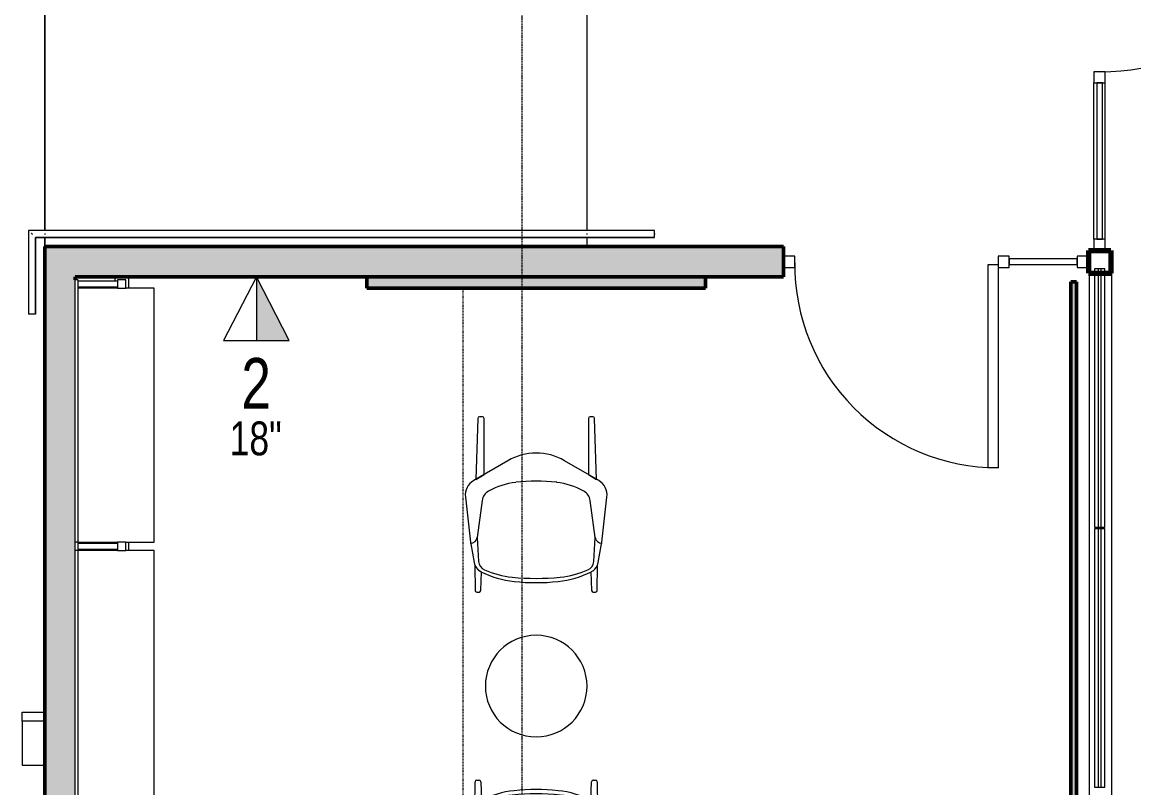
# Model space of a CAD drawing. Header units: inches. Extents: x -1205 to 1409, y -1117 to 895.
# Drawn here: x 526.6 to 723.5, y 325.3 to 461 of the extents above; entities that cross this region are included whole.
import ezdxf

# ---------------------------------------------------------------- set-up
doc = ezdxf.new("R2010")
doc.units = ezdxf.units.IN
doc.header["$MEASUREMENT"] = 0
for name, pattern in [('Grid Line 1_4_', [0.4375, 0.25, -0.0625, 0.0625, -0.0625]), ('Overhead 1_16_', [0.101562, 0.0625, -0.039062]), ('Overhead 1_16__2_', [0.101562, 0.0625, -0.039062])]:
    doc.linetypes.add(name, pattern=pattern)
for name, color, linetype, lineweight in [('A-ANNO-NOTE', 131, 'Continuous', 9), ('A-DOOR', 31, 'Continuous', 13), ('A-FLOR', 192, 'Continuous', 13), ('A-FLOR-HRAL', 11, 'Continuous', 13), ('A-FLOR-LEVL', 51, 'Continuous', 9), ('A-FLOR-OVHD', 1, 'Overhead 1_16__2_', 9), ('A-GENM', 13, 'Continuous', 9), ('A-GLAZ-CURT', 52, 'Continuous', 9), ('A-GLAZ-CWMG', 51, 'Continuous', 9), ('A-WALL-PATT', 111, 'Continuous', 13), ('I-FURN', 30, 'Continuous', 9), ('I-WALL', 2, 'Continuous', 13), ('S-COLS-SYMB', 171, 'Continuous', 20), ('S-GRID', 1, 'Continuous', 9)]:
    doc.layers.add(name, color=color, linetype=linetype, lineweight=lineweight)
doc.styles.add('Arial_1', font='arial.ttf', dxfattribs={"width": 0.75, "height": 9})
doc.styles.add('Arial_2', font='arial.ttf', dxfattribs={"width": 0.75, "height": 6})

# ---------------------------------------------------------------- blocks, each defined once
blk = doc.blocks.new('362-DRS _30_-36__ _9144-10973_ - 362RS-5643556-8TH FLOOR TELECOM PLAN')
at = {"layer": 'A-GENM', "color": 53}
for p, q in [((46.05, 0.94), (0.25, 0.94)), ((0.25, 0.94), (0.25, -0.94)), ((46.05, 0.25), (0.25, 0.25)), ((46.05, -0.94), (46.05, 0.94)), ((92.1, 0.94), (46.3, 0.94)), ((46.3, 0.94), (46.3, -0.94)), ((92.1, 0.25), (46.3, 0.25)), ((92.1, -0.94), (92.1, 0.94)), ((0.25, -0.25), (46.05, -0.25)), ((0.25, -0.94), (46.05, -0.94)), ((46.3, -0.25), (92.1, -0.25)), ((46.3, -0.94), (92.1, -0.94))]:
    blk.add_line(p, q, dxfattribs=at)
blk = doc.blocks.new('Folding_Partition - 8th showroom-5643261-8TH FLOOR TELECOM PLAN')
at = {"layer": 'A-DOOR', "color": 253}
for p, q in [((413.69, -36), (0, -36)), ((413.69, -40), (413.69, -36)), ((0, -40), (413.69, -40))]:
    blk.add_line(p, q, dxfattribs=at)
blk = doc.blocks.new('Curtain Wall-Store Front-Sgl w swing _ Bar - Elev_ Lobby-3258660-8TH FLOOR TELECOM PLAN')
at = {"layer": 'A-DOOR', "color": 133, "lineweight": 20}
for p, q in [((-18, 36.5), (-16.25, 36.5)), ((-18, 1), (-18, 36.5)), ((-16.25, 36.5), (-16.25, 0.5)), ((-16.25, 0.5), (-18, 0.5))]:
    blk.add_line(p, q, dxfattribs=at)
at = {"layer": 'A-DOOR', "color": 53, "lineweight": 9}
blk.add_arc((-18, 0.5), 36, 359.5, 90, dxfattribs=at)
blk = doc.blocks.new('System Panel - Glazed Centered-5496780-8TH FLOOR TELECOM PLAN')
at = {"layer": 'A-GLAZ-CURT', "color": 253, "lineweight": 13}
for p, q in [((13.84, 0.5), (-13.84, 0.5)), ((-13.84, 0.5), (-13.84, -0.5)), ((13.84, -0.5), (13.84, 0.5)), ((-13.84, -0.5), (13.84, -0.5))]:
    blk.add_line(p, q, dxfattribs=at)
blk = doc.blocks.new('Rectangular Mullion - 2_ x 2_ Office Front-5496779-8TH FLOOR TELECOM PLAN')
at = {"layer": 'A-GLAZ-CWMG', "color": 53}
for p, q in [((716.46, 422.5), (716.46, 450.19)), ((718.46, 422.5), (718.46, 450.19))]:
    blk.add_line(p, q, dxfattribs=at)
blk = doc.blocks.new('Rectangular Mullion - 2_ x 2_ Office Front-1467745-8TH FLOOR TELECOM PLAN')
at = {"layer": 'A-GLAZ-CWMG', "color": 133, "lineweight": 20}
for p, q in [((-2, 1), (0, 1)), ((-2, -1), (-2, 1)), ((0, 1), (0, -1)), ((0, -1), (-2, -1))]:
    blk.add_line(p, q, dxfattribs=at)
blk = doc.blocks.new('Rectangular Mullion - 2_ x 2_ Office Front-V112-8TH FLOOR TELECOM PLAN')
at = {"layer": 'A-GLAZ-CWMG', "color": 133, "lineweight": 20}
for p, q in [((-1, 1), (1, 1)), ((-1, -1), (-1, 1)), ((1, 1), (1, -1)), ((1, -1), (-1, -1))]:
    blk.add_line(p, q, dxfattribs=at)
blk = doc.blocks.new('System Panel - Glazed Centered-5640314-8TH FLOOR TELECOM PLAN')
at = {"layer": 'A-GLAZ-CURT', "color": 253, "lineweight": 13}
for p, q in [((6, 0.5), (-6, 0.5)), ((-6, 0.5), (-6, -0.5)), ((6, -0.5), (6, 0.5)), ((-6, -0.5), (6, -0.5))]:
    blk.add_line(p, q, dxfattribs=at)
blk = doc.blocks.new('Rectangular Mullion - 2_ x 2_ Office Front-1557065-8TH FLOOR TELECOM PLAN')
at = {"layer": 'A-GLAZ-CWMG', "color": 133, "lineweight": 20}
for p, q in [((-2, 1), (0, 1)), ((-2, -1), (-2, 1)), ((0, 1), (0, -1)), ((0, -1), (-2, -1))]:
    blk.add_line(p, q, dxfattribs=at)
blk = doc.blocks.new('Rectangular Mullion - 2_ x 2_ Office Front-V113-8TH FLOOR TELECOM PLAN')
at = {"layer": 'A-GLAZ-CWMG', "color": 133, "lineweight": 20}
for p, q in [((0, 1), (-2, 1)), ((-2, 1), (-2, -1)), ((0, -1), (0, 1)), ((-2, -1), (0, -1))]:
    blk.add_line(p, q, dxfattribs=at)
blk = doc.blocks.new('Curtain Wall-Store Front-Sgl w swing _ Bar - Store Front Door-3130016-8TH FLOOR TELECOM PLAN')
at = {"layer": 'A-DOOR', "color": 133, "lineweight": 20}
for p, q in [((-18, 36.5), (-16.25, 36.5)), ((-18, 1), (-18, 36.5)), ((-16.25, 36.5), (-16.25, 0.5)), ((-16.25, 0.5), (-18, 0.5))]:
    blk.add_line(p, q, dxfattribs=at)
at = {"layer": 'A-DOOR', "color": 53, "lineweight": 9}
blk.add_arc((-18, 0.5), 36, 359.5, 90, dxfattribs=at)
blk = doc.blocks.new('Rectangular Mullion - 2_ x 2_ Office Front-V114-8TH FLOOR TELECOM PLAN')
at = {"layer": 'A-GLAZ-CWMG', "color": 133, "lineweight": 20}
for p, q in [((-1, 1), (1, 1)), ((-1, -1), (-1, 1)), ((1, 1), (1, -1)), ((1, -1), (-1, -1))]:
    blk.add_line(p, q, dxfattribs=at)
blk = doc.blocks.new('Top Rail Type - Top Rail_Internal_-5373547-8TH FLOOR TELECOM PLAN')
at = {"layer": 'A-FLOR-HRAL', "color": 53, "lineweight": 9}
for p, q in [((527.77, 424.06), (527.77, 409.19)), ((530.62, 424.06), (527.77, 424.06)), ((626.62, 424.06), (530.62, 424.06)), ((638.65, 424.06), (626.62, 424.06)), ((638.65, 423.53), (638.65, 423.35)), ((529.02, 409.19), (529.02, 422.81)), ((529.02, 422.81), (530.62, 422.81)), ((530.62, 422.81), (626.62, 422.81)), ((626.62, 422.81), (638.65, 422.81)), ((528.49, 409.19), (528.31, 409.19))]:
    blk.add_line(p, q, dxfattribs=at)
blk.add_open_spline([(528.49, 423.35), (528.49, 423.35), (528.47, 423.37), (528.44, 423.4), (528.4, 423.44), (528.36, 423.48), (528.33, 423.51), (528.31, 423.53), (528.31, 423.53)], degree=3, knots=[-0.54695638, -0.54695638, -0.54695638, -0.54695638, -0.54166667, -0.52083333, -0.5, -0.47916667, -0.45833333, -0.45304362, -0.45304362, -0.45304362, -0.45304362], dxfattribs=at)
for points in [[(530.65, 423.53), (530.65, 423.5), (530.65, 423.44), (530.65, 423.38), (530.65, 423.35)], [(626.65, 423.53), (626.65, 423.5), (626.65, 423.44), (626.65, 423.38), (626.65, 423.35)]]:
    blk.add_open_spline(points, degree=3, dxfattribs=at)
blk = doc.blocks.new('Top Rail Type - Top Rail_Internal_-V122-8TH FLOOR TELECOM PLAN')
at = {"layer": 'A-FLOR-HRAL', "color": 53, "lineweight": 9}
for p, q in [((527.77, 424.06), (527.77, 409.19)), ((530.65, 424.06), (527.77, 424.06)), ((626.65, 424.06), (530.65, 424.06)), ((638.65, 424.06), (626.65, 424.06)), ((638.65, 422.81), (638.65, 424.06)), ((529.02, 422.81), (529.02, 409.19)), ((530.65, 422.81), (529.02, 422.81)), ((626.65, 422.81), (530.65, 422.81)), ((638.65, 422.81), (626.65, 422.81)), ((529.02, 409.19), (527.77, 409.19))]:
    blk.add_line(p, q, dxfattribs=at)
blk = doc.blocks.new('HSS-Hollow Structural Section-Column - 4x4 Post-5642148-8TH FLOOR TELECOM PLAN')
at = {"layer": 'S-COLS-SYMB', "color": 43, "lineweight": 70}
for p, q in [((-2, 2), (-2, -2)), ((-2, 2), (2, 2)), ((2, 2), (2, -2)), ((-2, -2), (2, -2))]:
    blk.add_line(p, q, dxfattribs=at)
blk = doc.blocks.new('Bernhardt_Design_Occasional_Quiet_Round - M22 2-5531037-8TH FLOOR TELECOM PLAN')
at = {"layer": 'I-FURN', "color": 53}
for start, end in [(360, 180), (180, 360)]:
    blk.add_arc((0, 0), 9, start, end, dxfattribs=at)
blk = doc.blocks.new('Clothes Shelf _ Rack - Clothes Shelf _ Rack-5513340-8TH FLOOR TELECOM PLAN')
at = {"layer": 'I-FURN', "color": 53}
for p, q in [((22.5, 14), (-22.5, 14)), ((-22.5, 14), (-22.5, 9)), ((22.5, 9), (22.5, 14)), ((-22.5, 9.5), (-24.5, 9.5)), ((-22.5, 9), (-24, 9)), ((-24, 9), (-24, 7.5)), ((-22.5, 7.5), (-22.5, 9)), ((24, 9.5), (22.5, 9.5)), ((24, 9), (22.5, 9)), ((22.5, 9), (22.5, 7.5)), ((24, 7.5), (24, 9)), ((-24.5, 7), (-23.76, 7)), ((-24, 7.5), (-22.5, 7.5)), ((-23.76, 7.5), (-23.76, 0.5)), ((-22.76, 0.5), (-22.76, 7.5)), ((-22.76, 7), (-22.5, 7)), ((-22.5, 7.5), (-22.5, 0.5)), ((22.5, 0.5), (22.5, 7.5)), ((22.5, 7.5), (24, 7.5)), ((22.5, 7), (22.74, 7)), ((22.74, 7.5), (22.74, 0.5)), ((23.74, 0.5), (23.74, 7.5)), ((23.74, 7), (24, 7)), ((-24, 0.5), (24, 0.5)), ((-24, 0.5), (-24, 0)), ((24, 0.5), (24, 0)), ((24, 0), (-24, 0))]:
    blk.add_line(p, q, dxfattribs=at)
blk = doc.blocks.new('Clothes Shelf _ Rack - Clothes Shelf _ Rack-V129-8TH FLOOR TELECOM PLAN')
at = {"layer": 'I-FURN', "color": 53}
for p, q in [((22.5, 14), (-22.5, 14)), ((-22.5, 14), (-22.5, 9)), ((22.5, 9), (22.5, 14)), ((-22.5, 9.5), (-24, 9.5)), ((-22.5, 9), (-24, 9)), ((-24, 9), (-24, 7.5)), ((-22.5, 7.5), (-22.5, 9)), ((24, 9.5), (22.5, 9.5)), ((24, 9), (22.5, 9)), ((22.5, 9), (22.5, 7.5)), ((24, 7.5), (24, 9)), ((-24, 7.5), (-22.5, 7.5)), ((-24, 7), (-23.76, 7)), ((-23.76, 7.5), (-23.76, 0.5)), ((-22.76, 0.5), (-22.76, 7.5)), ((-22.76, 7), (-22.5, 7)), ((-22.5, 7.5), (-22.5, 0.5)), ((22.5, 0.5), (22.5, 7.5)), ((22.5, 7.5), (24, 7.5)), ((22.5, 7), (22.74, 7)), ((22.74, 7.5), (22.74, 0.5)), ((23.74, 0.5), (23.74, 7.5)), ((23.74, 7), (24, 7)), ((-24, 0.5), (24, 0.5)), ((-24, 0.5), (-24, 0)), ((24, 0.5), (24, 0)), ((24, 0), (-24, 0))]:
    blk.add_line(p, q, dxfattribs=at)
blk = doc.blocks.new('HermanMiller_Collection_Eames_MoldedArmChair - Non Upholstered Plastic 4-leg Base-5523942-8TH FLOOR TELECOM PLAN')
at = {"layer": 'I-FURN'}
for p, q in [((3.61, 11.64), (-4.4, 12.54)), ((-18.64, 10.04), (-18.63, 9.54)), ((-7.54, 10.7), (-18.35, 10.34)), ((-7.32, 11.07), (-10.84, 5.04)), ((-8.39, 9.24), (-7.54, 10.7)), ((2.74, 10.44), (-3.79, 9.56)), ((6.99, 10.2), (2.74, 10.44)), ((7.22, 10.98), (3.91, 11.59)), ((12.14, 10.82), (7.67, 10.85)), ((12.44, 10.12), (12.44, 10.52)), ((-18.33, 9.24), (-8.39, 9.24)), ((8.87, 9.68), (12.16, 9.82)), ((-10.84, -5.04), (-7.32, -11.07)), ((-18.63, -9.54), (-18.64, -10.04)), ((-8.39, -9.24), (-18.33, -9.24)), ((-7.54, -10.7), (-8.39, -9.24)), ((-3.79, -9.56), (2.74, -10.44)), ((12.16, -9.82), (8.87, -9.68)), ((-18.35, -10.34), (-7.54, -10.7)), ((-4.4, -12.54), (3.61, -11.64)), ((2.74, -10.44), (6.99, -10.2)), ((3.91, -11.59), (7.22, -10.98)), ((7.67, -10.85), (12.14, -10.82)), ((12.44, -10.52), (12.44, -10.12))]:
    blk.add_line(p, q, dxfattribs=at)
for centre, radius, start, end in [((-4.73, 9.56), 3, 83.585, 149.7605), ((-18.34, 10.04), 0.3, 91.8717, 181.1949), ((2.6, 11.62), 1.18, 276.5512, 0.0933), ((3.13, 7.36), 4.3, 79.5085, 83.585), ((6.89, 8.45), 1.75, 23.7644, 86.6954), ((6.81, 8.77), 2.25, 26.8113, 79.5085), ((6.81, 8.77), 2.25, 26.8113, 67.5757), ((12.14, 10.52), 0.3, 360, 89.6549), ((12.14, 10.12), 0.3, 272.3199, 0), ((-18.33, 9.54), 0.3, 181.1949, 270), ((6.12, 2.02), 13.23, 151.0819, 173.0299), ((-3.49, 7.33), 2.25, 97.6793, 151.0819), ((-6.47, 2.57), 16.35, 5.9242, 23.7644), ((-6.38, 2.1), 17.04, 26.4453, 26.8113), ((-6.38, 2.1), 17.04, 6.0036, 26.8113), ((-2.2, 0), 10, 149.7605, 210.2395), ((-31.23, 0), 41.24, 354.0758, 5.9242), ((22.66, 0), 29.9, 173.0299, 186.9701), ((-26.33, 0), 37.09, 353.9964, 6.0036), ((6.12, -2.02), 13.23, 186.9701, 208.9181), ((-6.38, -2.1), 17.04, 333.1887, 353.9964), ((-6.47, -2.57), 16.35, 336.2356, 354.0758), ((-18.33, -9.54), 0.3, 90, 178.8051), ((-3.49, -7.33), 2.25, 208.9181, 262.3207), ((6.89, -8.45), 1.75, 273.3046, 336.2356), ((6.81, -8.77), 2.25, 280.4915, 333.1887), ((6.81, -8.77), 2.25, 292.4243, 333.1887), ((-6.38, -2.1), 17.04, 333.1887, 333.5547), ((12.14, -10.12), 0.3, 360, 87.6801), ((-18.34, -10.04), 0.3, 178.8051, 268.1283), ((-4.73, -9.56), 3, 210.2395, 276.415), ((2.6, -11.62), 1.18, 359.9067, 83.4488), ((3.13, -7.36), 4.3, 276.415, 280.4915), ((12.14, -10.52), 0.3, 270.3451, 0)]:
    blk.add_arc(centre, radius, start, end, dxfattribs=at)
blk = doc.blocks.new('HermanMiller_Collection_Eames_MoldedArmChair - Non Upholstered Plastic 4-leg Base-5524113-8TH FLOOR TELECOM PLAN')
at = {"layer": 'I-FURN'}
for p, q in [((-4.4, 12.54), (3.61, 11.64)), ((-18.63, 9.54), (-18.64, 10.04)), ((-18.35, 10.34), (-7.54, 10.7)), ((-10.84, 5.04), (-7.32, 11.07)), ((-7.54, 10.7), (-8.39, 9.24)), ((-3.79, 9.56), (2.74, 10.44)), ((2.74, 10.44), (6.99, 10.2)), ((3.91, 11.59), (7.22, 10.98)), ((7.67, 10.85), (12.14, 10.82)), ((12.44, 10.52), (12.44, 10.12)), ((-8.39, 9.24), (-18.33, 9.24)), ((12.16, 9.82), (8.87, 9.68)), ((-7.32, -11.07), (-10.84, -5.04)), ((-18.64, -10.04), (-18.63, -9.54)), ((-18.33, -9.24), (-8.39, -9.24)), ((-8.39, -9.24), (-7.54, -10.7)), ((2.74, -10.44), (-3.79, -9.56)), ((8.87, -9.68), (12.16, -9.82)), ((-7.54, -10.7), (-18.35, -10.34)), ((3.61, -11.64), (-4.4, -12.54)), ((6.99, -10.2), (2.74, -10.44)), ((7.22, -10.98), (3.91, -11.59)), ((12.14, -10.82), (7.67, -10.85)), ((12.44, -10.12), (12.44, -10.52))]:
    blk.add_line(p, q, dxfattribs=at)
for centre, radius, start, end in [((-4.73, 9.56), 3, 83.585, 149.7605), ((-18.34, 10.04), 0.3, 91.8717, 181.1949), ((2.6, 11.62), 1.18, 276.5512, 0.0933), ((3.13, 7.36), 4.3, 79.5085, 83.585), ((6.89, 8.45), 1.75, 23.7644, 86.6954), ((6.81, 8.77), 2.25, 26.8113, 79.5085), ((6.81, 8.77), 2.25, 26.8113, 67.5757), ((12.14, 10.52), 0.3, 360, 89.6549), ((12.14, 10.12), 0.3, 272.3199, 0), ((-18.33, 9.54), 0.3, 181.1949, 270), ((6.12, 2.02), 13.23, 151.0819, 173.0299), ((-3.49, 7.33), 2.25, 97.6793, 151.0819), ((-6.47, 2.57), 16.35, 5.9242, 23.7644), ((-6.38, 2.1), 17.04, 26.4453, 26.8113), ((-6.38, 2.1), 17.04, 6.0036, 26.8113), ((-2.2, 0), 10, 149.7605, 210.2395), ((-31.23, 0), 41.24, 354.0758, 5.9242), ((22.66, 0), 29.9, 173.0299, 186.9701), ((-26.33, 0), 37.09, 353.9964, 6.0036), ((6.12, -2.02), 13.23, 186.9701, 208.9181), ((-6.38, -2.1), 17.04, 333.1887, 353.9964), ((-6.47, -2.57), 16.35, 336.2356, 354.0758), ((-18.33, -9.54), 0.3, 90, 178.8051), ((-3.49, -7.33), 2.25, 208.9181, 262.3207), ((6.89, -8.45), 1.75, 273.3046, 336.2356), ((6.81, -8.77), 2.25, 280.4915, 333.1887), ((6.81, -8.77), 2.25, 292.4243, 333.1887), ((-6.38, -2.1), 17.04, 333.1887, 333.5547), ((12.14, -10.12), 0.3, 0, 87.6801), ((-18.34, -10.04), 0.3, 178.8051, 268.1283), ((-4.73, -9.56), 3, 210.2395, 276.415), ((2.6, -11.62), 1.18, 359.9067, 83.4488), ((3.13, -7.36), 4.3, 276.415, 280.4915), ((12.14, -10.52), 0.3, 270.3451, 0)]:
    blk.add_arc(centre, radius, start, end, dxfattribs=at)
blk = doc.blocks.new('18433_1 - AEO NY - CENTRAL_rvt-1-8TH FLOOR TELECOM PLAN')
at = {"layer": 'A-WALL-PATT', "lineweight": 5}
for points in [[(532.18, -2.56), (536.02, -2.56), (536.02, 421.19), (530.65, 421.19), (530.65, -2.56)], [(661.46, 415.81), (661.46, 421.19), (536.02, 421.19), (536.02, 415.81), (576.38, 415.81)]]:
    blk.add_hatch(color=9, dxfattribs=at).paths.add_polyline_path(points, flags=0)
at = {"layer": 'A-WALL-PATT'}
blk.add_hatch(color=253, dxfattribs=at).paths.add_polyline_path([(647.65, 413.81), (647.65, 415.81), (587.65, 415.81), (587.65, 413.81)], flags=0)
h = blk.add_hatch(color=253, dxfattribs=at)
h.paths.add_polyline_path([(712.36, 10.94), (713.36, 10.94), (713.36, 11.36), (712.36, 11.32)], flags=0)
h.paths.add_polyline_path([(712.36, 13.32), (713.36, 13.36), (713.36, 13.86), (712.36, 13.9), (712.36, 13.61)], flags=0)
h.paths.add_polyline_path([(713.36, 15.86), (713.36, 18.56), (712.36, 18.52), (712.36, 15.9)], flags=0)
h.paths.add_polyline_path([(712.36, 20.52), (713.36, 20.56), (713.36, 21.05), (712.36, 21.09), (712.36, 20.81)], flags=0)
h.paths.add_polyline_path([(713.36, 23.06), (713.36, 25.75), (712.36, 25.71), (712.36, 23.1)], flags=0)
h.paths.add_polyline_path([(712.36, 27.71), (713.36, 27.75), (713.36, 28.25), (712.36, 28.29), (712.36, 28)], flags=0)
h.paths.add_polyline_path([(713.36, 30.25), (713.36, 32.95), (712.36, 32.91), (712.36, 30.29)], flags=0)
h.paths.add_polyline_path([(712.36, 34.91), (713.36, 34.95), (713.36, 35.45), (712.36, 35.49), (712.36, 35.2)], flags=0)
h.paths.add_polyline_path([(713.36, 37.45), (713.36, 414.94), (712.36, 414.94), (712.36, 37.49)], flags=0)
at = {"layer": 'A-FLOR', "color": 253}
for p, q in [((530.65, 424.06), (530.65, 499.01)), ((530.65, 421.19), (530.65, 422.81))]:
    blk.add_line(p, q, dxfattribs=at)
at = {"layer": 'A-FLOR-LEVL', "color": 53}
for p, q in [((530.65, 499.01), (530.65, 424.06)), ((626.65, 499.01), (626.65, 424.06)), ((530.65, 422.81), (530.65, 421.19)), ((626.65, 422.81), (626.65, 421.19))]:
    blk.add_line(p, q, dxfattribs=at)
at = {"layer": 'A-FLOR-OVHD', "color": 53, "linetype": 'Overhead 1_16_'}
blk.add_line((604.68, 413.81), (604.68, 287.28), dxfattribs=at)
at = {"layer": 'A-GENM', "color": 53}
for p, q in [((526.65, 337.1), (526.65, 338.7)), ((526.65, 338.7), (530.65, 338.7))]:
    blk.add_line(p, q, dxfattribs=at)
at = {"layer": 'A-GENM', "color": 133, "lineweight": 20}
for p, q in [((526.65, 337.1), (526.65, 329.31)), ((530.65, 337.1), (526.65, 337.1)), ((530.65, 329.31), (530.65, 337.1)), ((526.65, 329.31), (530.65, 329.31))]:
    blk.add_line(p, q, dxfattribs=at)
at = {"layer": 'I-WALL', "color": 213, "lineweight": 50}
for p, q in [((536.02, 421.19), (530.65, 421.19)), ((530.65, 421.19), (530.65, -2.56)), ((661.46, 421.19), (536.02, 421.19)), ((661.46, 415.81), (661.46, 421.19)), ((536.02, 415.31), (536.02, 415.81)), ((536.02, 415.81), (661.46, 415.81)), ((647.65, 415.81), (587.65, 415.81)), ((587.65, 415.81), (587.65, 413.81)), ((647.65, 413.81), (647.65, 415.81)), ((587.65, 413.81), (647.65, 413.81)), ((712.36, 414.94), (712.36, 37.49)), ((713.36, 414.94), (712.36, 414.94)), ((713.36, 37.45), (713.36, 414.94))]:
    blk.add_line(p, q, dxfattribs=at)
at = {"layer": 'S-GRID', "linetype": 'Grid Line 1_4_'}
blk.add_line((615.18, -423.37), (615.18, 870.85), dxfattribs=at)
at = {"color": 53, "lineweight": 9}
for name, p, rotation in [('Curtain Wall-Store Front-Sgl w swing _ Bar - Elev_ Lobby-3258660-8TH FLOOR TELECOM PLAN', (717.46, 470.19), 270.0000000000001), ('System Panel - Glazed Centered-5496780-8TH FLOOR TELECOM PLAN', (717.46, 436.35), 270.0000000000001), ('Curtain Wall-Store Front-Sgl w swing _ Bar - Store Front Door-3130016-8TH FLOOR TELECOM PLAN', (681.46, 418.5), 180), ('System Panel - Glazed Centered-5640314-8TH FLOOR TELECOM PLAN', (707.46, 418.5), 180), ('Clothes Shelf _ Rack - Clothes Shelf _ Rack-5513340-8TH FLOOR TELECOM PLAN', (536.02, 391.31), 269.9999999999995), ('362-DRS _30_-36__ _9144-10973_ - 362RS-5643556-8TH FLOOR TELECOM PLAN', (717.46, 417.5), 269.9999999999997), ('Folding_Partition - 8th showroom-5643261-8TH FLOOR TELECOM PLAN', (679.59, 2.81), 90.0000000000001), ('HermanMiller_Collection_Eames_MoldedArmChair - Non Upholstered Plastic 4-leg Base-5523942-8TH FLOOR TELECOM PLAN', (617.67, 372.4), 270.0000000000001), ('Clothes Shelf _ Rack - Clothes Shelf _ Rack-V129-8TH FLOOR TELECOM PLAN', (536.02, 344.81), 269.9999999999995), ('HermanMiller_Collection_Eames_MoldedArmChair - Non Upholstered Plastic 4-leg Base-5524113-8TH FLOOR TELECOM PLAN', (617.67, 314.2), 89.99999999999957)]:
    blk.add_blockref(name, p, dxfattribs=dict(at, rotation=rotation))
at = {"color": 53, "lineweight": 9, "extrusion": (0, 0, -1), "rotation": 269.9999999999999}
for name, p in [('Rectangular Mullion - 2_ x 2_ Office Front-V112-8TH FLOOR TELECOM PLAN', (-717.46, 451.19)), ('Rectangular Mullion - 2_ x 2_ Office Front-1467745-8TH FLOOR TELECOM PLAN', (-717.46, 420.5))]:
    blk.add_blockref(name, p, dxfattribs=at)
at = {"color": 53, "lineweight": 9}
for name, p in [('Rectangular Mullion - 2_ x 2_ Office Front-5496779-8TH FLOOR TELECOM PLAN', (0, 0)), ('Top Rail Type - Top Rail_Internal_-5373547-8TH FLOOR TELECOM PLAN', (0, 0)), ('Top Rail Type - Top Rail_Internal_-V122-8TH FLOOR TELECOM PLAN', (0, 0)), ('Rectangular Mullion - 2_ x 2_ Office Front-V113-8TH FLOOR TELECOM PLAN', (715.46, 418.5)), ('HSS-Hollow Structural Section-Column - 4x4 Post-5642148-8TH FLOOR TELECOM PLAN', (717.46, 418.5)), ('Bernhardt_Design_Occasional_Quiet_Round - M22 2-5531037-8TH FLOOR TELECOM PLAN', (617.67, 343.3))]:
    blk.add_blockref(name, p, dxfattribs=at)
at = {"color": 53, "lineweight": 9, "extrusion": (0, 0, -1)}
for name, p in [('Rectangular Mullion - 2_ x 2_ Office Front-1557065-8TH FLOOR TELECOM PLAN', (-661.46, 418.5)), ('Rectangular Mullion - 2_ x 2_ Office Front-V114-8TH FLOOR TELECOM PLAN', (-700.46, 418.5))]:
    blk.add_blockref(name, p, dxfattribs=at)

msp = doc.modelspace()

# ---------------------------------------------------------------- block references
at = {"lineweight": 5}
msp.add_blockref('18433_1 - AEO NY - CENTRAL_rvt-1-8TH FLOOR TELECOM PLAN', (0, 0), dxfattribs=at)

# ---------------------------------------------------------------- next in the draw order: hatches: boundary and pattern name
at = {"layer": 'A-ANNO-NOTE'}
msp.add_hatch(color=256, dxfattribs=at).paths.add_polyline_path([(573.92, 404.56), (568.11, 415.81), (568.11, 404.56)], flags=0)

# ---------------------------------------------------------------- next in the draw order: linework, layer by layer
at = {"layer": 'A-ANNO-NOTE', "lineweight": 20}
for p, q in [((568.11, 415.81), (562.31, 404.56)), ((573.92, 404.56), (568.11, 415.81)), ((562.31, 404.56), (573.92, 404.56))]:
    msp.add_line(p, q, dxfattribs=at)
at = {"layer": 'A-ANNO-NOTE'}
for p, q in [((568.11, 415.81), (568.11, 404.56)), ((573.92, 404.56), (568.11, 415.81)), ((568.11, 404.56), (573.92, 404.56))]:
    msp.add_line(p, q, dxfattribs=at)

# ---------------------------------------------------------------- next in the draw order: texts
at = {"layer": 'A-ANNO-NOTE', "attachment_point": 1}
for s, insert, char_height, width, style in [('2', (565.45, 401.45), 9, 6.363, 'Arial_1'), ('18"', (563.38, 390.2), 6, 11.3625, 'Arial_2')]:
    msp.add_mtext(s, dxfattribs=dict(at, insert=insert, char_height=char_height, width=width, style=style))

doc.saveas('drawing.dxf')
